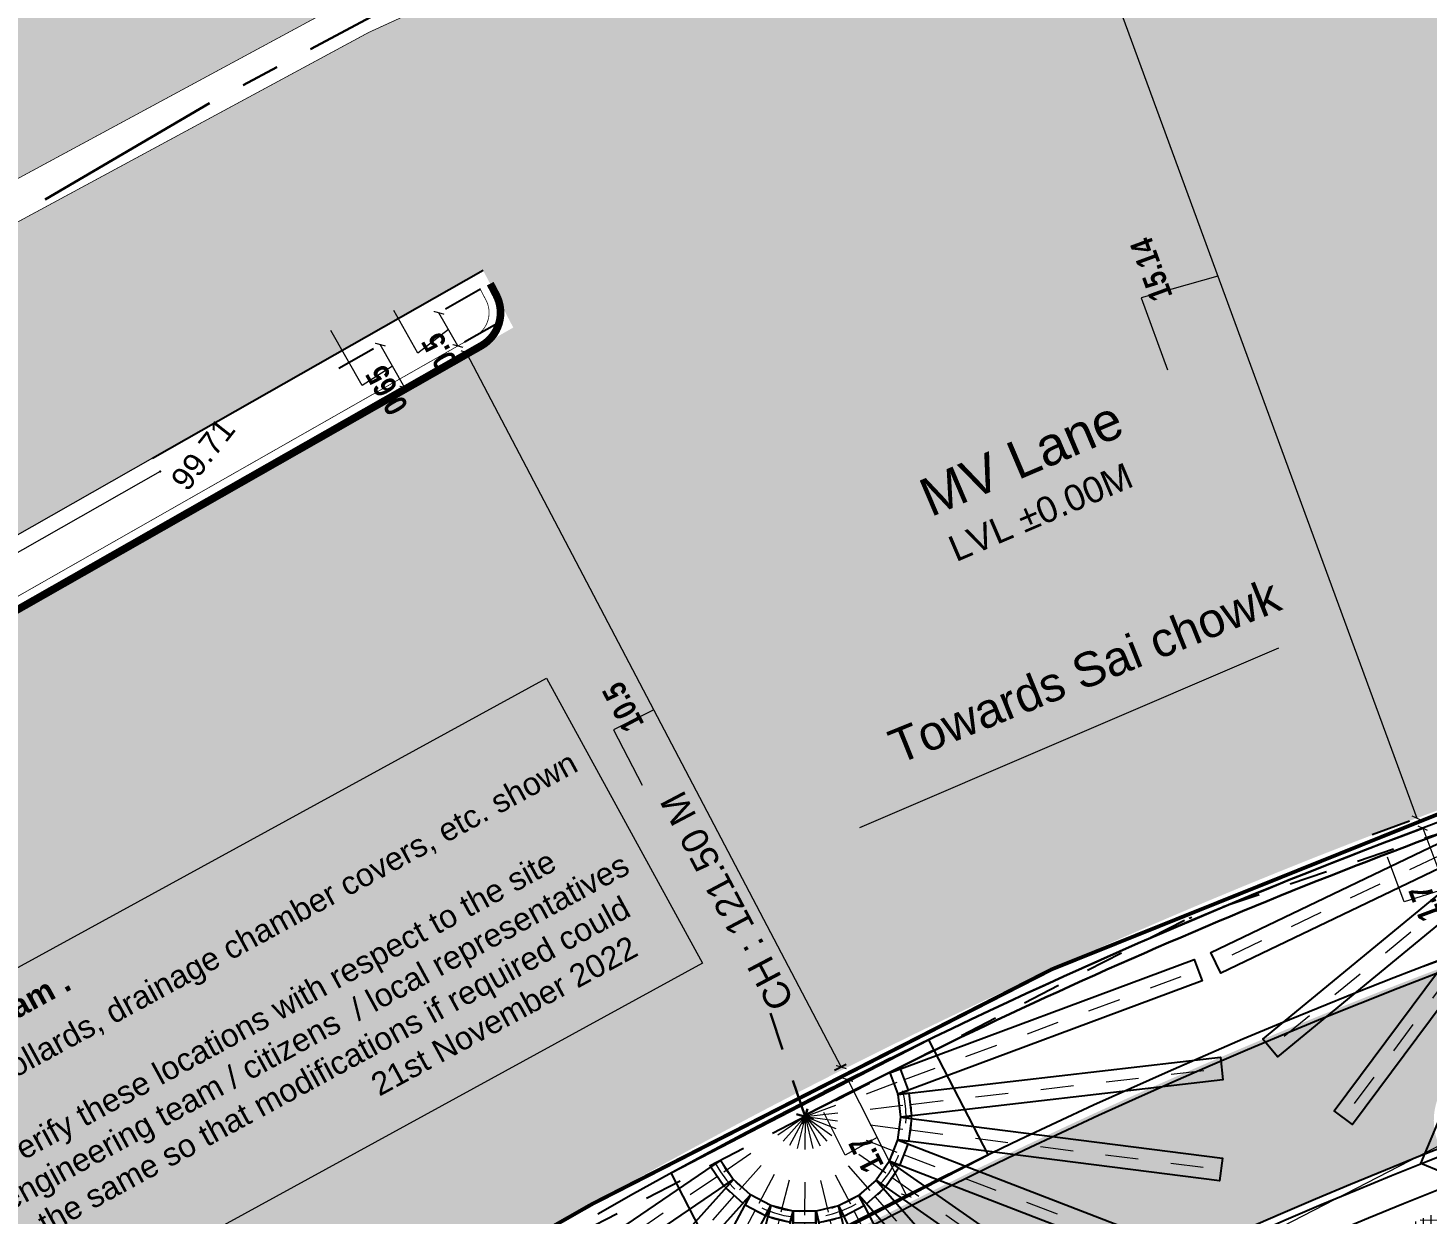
# Model space of a CAD drawing. Header units: metres. Extents: x 6 to 601, y -20 to 118.
# Drawn here: x 272.129 to 276.393, y 52.152 to 55.768 of the extents above; entities that cross this region are included whole.
import ezdxf

# ---------------------------------------------------------------- set-up
doc = ezdxf.new("R2010")
doc.units = ezdxf.units.M
doc.header["$MEASUREMENT"] = 0
for name, pattern in [('CENTER', [2, 1.25, -0.25, 0.25, -0.25]), ('DASHED', [0.75, 0.5, -0.25]), ('DASHED2', [0.375, 0.25, -0.125])]:
    doc.linetypes.add(name, pattern=pattern)
for name, color, linetype in [('Brt Reling', 66, 'Continuous'), ('CENTER LINE', 6, 'CENTER'), ('EL', 4, 'Continuous'), ('FOOTPATH', 30, 'Continuous'), ('HATCH', 8, 'Continuous'), ('HATH', 11, 'Continuous'), ('PDA_Hatch 2_Black Electrical Band Blocks_100x100x60mm', 253, 'Continuous'), ('PDA_Kerb Edge', 7, 'Continuous'), ('PDA_Levels', 7, 'Continuous'), ('PDA_Text', 19, 'Continuous'), ('PT', 2, 'Continuous')]:
    doc.layers.add(name, color=color, linetype=linetype)
for name, color, linetype, lineweight in [('DASHED LINE', 8, 'DASHED2', 5), ('EXISTING ROAD', 7, 'Continuous', 5), ('PDA_Kerb Line', 250, 'Continuous', 30), ('PDA_Tactile band', 250, 'Continuous', 30)]:
    doc.layers.add(name, color=color, linetype=linetype, lineweight=lineweight)
for name, color, linetype, true_color in [('PDA - Dimensions', 7, 'Continuous', 0x000000), ('PDA_Chainage Lines', 7, 'DASHED', 0x636466), ('PDA_Chainage Text', 7, 'Continuous', 0x636466)]:
    doc.layers.add(name, color=color, linetype=linetype, true_color=true_color)
doc.styles.add('AR', font='arial.ttf')
doc.styles.add('ARIAL', font='arialbd.ttf', dxfattribs={"width": 0.8})
doc.styles.add('RS', font='RomanS')
doc.styles.get("Standard").update_dxf_attribs({"font": 'arial.ttf'})
doc.dimstyles.new('PDA_Dimentions', dxfattribs={"dimtxt": 0.3, "dimasz": 0.1, "dimexe": 0.075, "dimexo": 0.625, "dimgap": 0.1, "dimtad": 1, "dimdsep": 46, "dimtxsty": 'ARIAL', "dimblk": 'ARCHTICK', "dimcen": 0.09, "dimadec": 0, "dimazin": 0, "dimtfac": 1, "dimtmove": 1, "dimatfit": 3, "dimldrblk": 'ARCHTICK', "dimfxl": 1, "dimfxlon": 1, "dimlwd": 9, "dimarcsym": 0})
doc.dimstyles.get("Standard").update_dxf_attribs({"dimtxt": 0.18, "dimasz": 0.18, "dimexe": 0.18, "dimexo": 0.0625, "dimgap": 0.09, "dimtad": 0, "dimdec": 4, "dimzin": 0, "dimdsep": 46, "dimtxsty": 'Standard', "dimcen": 0.09, "dimadec": 0, "dimazin": 0, "dimtfac": 1, "dimtdec": 4, "dimtofl": 0, "dimtmove": 0, "dimatfit": 3, "dimfxl": 1, "dimtolj": 1, "dimtzin": 0, "dimarcsym": 0})

# ---------------------------------------------------------------- blocks, each defined once
blk = doc.blocks.new('Survey Base')
at = {"layer": 'Brt Reling', "color": 8, "lineweight": 5, "elevation": 99.7064}
for points in [[(9939.722525430321, 10027.01193229864), (9889.821015094096, 10047.33151434937), (9883.10632310866, 10050.09020883921)], [(9939.6471, 10026.8267), (9889.7453, 10047.1464), (9883.026537734748, 10049.90676674204)]]:
    blk.add_lwpolyline(points, dxfattribs=at)
at = {"layer": 'CENTER LINE', "color": 8, "lineweight": 5, "ltscale": 2}
blk.add_lwpolyline([(9990.753495437828, 9926.798102528162), (9991.018061705803, 9931.446083342527), (9991.532914148022, 9956.941508111537, 0.3172132150365968), (9941.096063581146, 10030.38178720705), (9890.50529859179, 10050.81798229878), (9884.494266879756, 10053.28136159857)], format="xyb", dxfattribs=at)
at = {"layer": 'FOOTPATH', "color": 8, "lineweight": 5, "elevation": 99.413}
blk.add_lwpolyline([(9956.8195, 9996.7873), (9950.5236, 10003.121), (9946.4893, 10006.3303), (9943.8212, 10007.8385), (9939.5146, 10009.8028), (9934.8904, 10011.6095), (9928.3619, 10014.5301), (9921.5327, 10017.0549), (9916.3032, 10019.2456), (9911.6854, 10021.2917), (9905.1214, 10023.7512), (9897.6278, 10026.7492), (9881.5371, 10033.2817), (9876.625364683103, 10035.18922452433)], dxfattribs=at)
at = {"layer": 'PT'}
blk.add_point((9939.6471, 10026.8267, 99.7064), dxfattribs=at)
at = {"layer": 'EL'}
blk.add_text('99.71', height=0.3, dxfattribs=at).set_placement((9939.6471, 10026.3767, 99.7064))
blk = doc.blocks.new('note')
at = {"layer": 'PDA_Kerb Line', "lineweight": 9}
blk.add_lwpolyline([(8271.673057118976, 11431.67047714566), (8292.438524708192, 11435.22381277589), (8293.15801481549, 11431.02368775048), (8272.392547226671, 11427.4703521193)], close=True, dxfattribs=at)
at = {"layer": 'PDA_Text', "insert": (8271.857884819565, 11431.42517935769), "char_height": 0.2999999999999998, "attachment_point": 1, "rotation": 9.62669910782356, "style": 'AR'}
blk.add_mtext_dynamic_manual_height_columns('{\\fArial|b1|i0|c0|p34;V.IMP NOTE : for Site Engineer -  PCMC Team  & Contracting Team .^J\\fArial|b0|i0|c0|p34;\\H0.33333x;^J}Please note, all the kerb line, seatings, grating, tactile alignment, bollards, drainage chamber covers, etc. shown in the drawings are as per the survey received. ^JThe Project Management Team and Contractors Team  has to verify these locations with respect to the site conditions and in case of any discrepancy and suggestion by engineering team / citizens  / local representatives , it is to be brought to the notice of team PDA before executing the same so that modifications if required could be done as per site conditions & suggestions if feasible.                                                    21st November 2022', width=20.70384526520898, gutter_width=7.5, heights=[3.955102574954353], dxfattribs=at)
blk = doc.blocks.new('_ArchTick')
at = {"color": 0, "linetype": 'ByBlock', "const_width": 0.15}
blk.add_lwpolyline([(-0.5, -0.5), (0.5, 0.5)], dxfattribs=at)
blk = doc.blocks.new('*D484')
at = {"layer": 'Defpoints', "color": 0, "transparency": 16777216}
for p in [(321.5574075041695, 235.8133975529236), (326.476201965088, 226.4411577870469), (325.857103215405, 226.116238709348)]:
    blk.add_point(p, dxfattribs=at)
at = {"layer": 'PDA - Dimensions', "color": 0, "lineweight": -2, "transparency": 16777216}
for p, q in [((321.0039941733282, 235.522951886323), (320.849762621552, 235.4420071685685)), ((325.9227886342466, 226.1507121204463), (325.7685570824704, 226.0697674026918))]:
    blk.add_line(p, q, dxfattribs=at)
at = {"layer": 'PDA - Dimensions', "color": 0, "lineweight": 9, "transparency": 16777216}
for p, q in [((320.9383087544866, 235.4884784752246), (325.857103215405, 226.116238709348)), ((323.3977059849458, 230.8023585922863), (322.8690901205548, 230.5367217537204)), ((322.8690901205548, 230.5367217537204), (323.2482401919411, 229.8142916126533))]:
    blk.add_line(p, q, dxfattribs=at)
at = {"layer": 'PDA - Dimensions', "color": 0, "lineweight": 9, "transparency": 16777216, "xscale": 0.1, "yscale": 0.1, "zscale": 0.1}
for p, rotation in [((320.9383087544866, 235.4884784752246), 117.6916537922129), ((325.857103215405, 226.116238709348), 297.6916537922129)]:
    blk.add_blockref('_ArchTick', p, dxfattribs=dict(at, rotation=rotation))
at = {"layer": 'PDA - Dimensions', "color": 0, "transparency": 16777216, "insert": (322.9966316220394, 230.8384968466891), "char_height": 0.3, "attachment_point": 5, "rotation": 117.69165379221292, "style": 'ARIAL'}
blk.add_mtext('10.5', dxfattribs=at)
blk = doc.blocks.new('*D485')
at = {"layer": 'Defpoints', "color": 0, "transparency": 16777216}
for p in [(328.1865085221762, 243.595541279994), (333.4025974024981, 229.3800369569275), (333.4043536602531, 229.3806816260422)]:
    blk.add_point(p, dxfattribs=at)
at = {"layer": 'PDA - Dimensions', "color": 0, "lineweight": 9, "transparency": 16777216}
for p, q in [((328.1847522644212, 243.5948966108794), (333.4025974024981, 229.3800369569275)), ((330.7936748334596, 236.4874667839034), (329.787352259797, 236.2040402870686)), ((329.787352259797, 236.2040402870686), (330.1335952238137, 235.260778268089))]:
    blk.add_line(p, q, dxfattribs=at)
at = {"layer": 'PDA - Dimensions', "color": 0, "lineweight": -2, "transparency": 16777216}
for p, q in [((327.5997873028678, 243.3801736621559), (328.0908768693319, 243.5604377920253)), ((332.8176324409447, 229.1653140082041), (333.3087220074087, 229.3455781380734))]:
    blk.add_line(p, q, dxfattribs=at)
at = {"layer": 'PDA - Dimensions', "color": 0, "lineweight": 9, "transparency": 16777216, "xscale": 0.1, "yscale": 0.1, "zscale": 0.1}
for p, rotation in [((328.1847522644212, 243.5948966108794), 110.156659298155), ((333.4025974024981, 229.3800369569275), 290.156659298155)]:
    blk.add_blockref('_ArchTick', p, dxfattribs=dict(at, rotation=rotation))
at = {"layer": 'PDA - Dimensions', "color": 0, "transparency": 16777216, "insert": (329.9208145334192, 236.5751605515209), "char_height": 0.3, "attachment_point": 5, "rotation": 110.15665929815498, "style": 'ARIAL'}
blk.add_mtext('15.14', dxfattribs=at)
blk = doc.blocks.new('*D493')
at = {"layer": 'Defpoints', "color": 0, "transparency": 16777216}
for p in [(320.5830063648064, 236.0067565969002), (320.5830063648066, 236.0067565969003), (320.8303114803621, 235.5721991440532)]:
    blk.add_point(p, dxfattribs=at)
at = {"layer": 'PDA - Dimensions', "color": 0, "lineweight": -2, "transparency": 16777216}
for p, q in [((321.1262031808598, 236.3158879913418), (320.6699178553752, 236.056217620011)), ((321.3735082964155, 235.8813305384948), (320.9172229709309, 235.621660167164))]:
    blk.add_line(p, q, dxfattribs=at)
at = {"layer": 'PDA - Dimensions', "color": 0, "lineweight": 9, "transparency": 16777216}
for p, q in [((320.307711007621, 235.4795315736492), (319.9902427654232, 236.0373776593612)), ((320.8303114803623, 235.5721991440533), (320.5830063648066, 236.0067565969003)), ((320.7066589225844, 235.7894778704768), (320.307711007621, 235.4795315736492))]:
    blk.add_line(p, q, dxfattribs=at)
at = {"layer": 'PDA - Dimensions', "color": 0, "lineweight": 9, "transparency": 16777216, "xscale": 0.1, "yscale": 0.1, "zscale": 0.1}
for p, rotation in [((320.5830063648066, 236.0067565969003), 119.6440518207661), ((320.8303114803623, 235.5721991440533), 299.644051820766)]:
    blk.add_blockref('_ArchTick', p, dxfattribs=dict(at, rotation=rotation))
at = {"layer": 'PDA - Dimensions', "color": 0, "transparency": 16777216, "insert": (320.587558551288, 235.4996529220771), "char_height": 0.3, "attachment_point": 5, "rotation": 119.64405182076605, "style": 'ARIAL'}
blk.add_mtext('0.5', dxfattribs=at)
blk = doc.blocks.new('*D494')
at = {"layer": 'Defpoints', "color": 0, "transparency": 16777216}
for p in [(333.4803400322544, 229.2489675924808), (334.0755267420209, 227.6565634721392), (334.075526742018, 227.6565634721381)]:
    blk.add_point(p, dxfattribs=at)
at = {"layer": 'PDA - Dimensions', "color": 0, "lineweight": -2, "transparency": 16777216}
for p, q in [((332.8948971487046, 229.0301488773285), (333.3866691708835, 229.2139565980553)), ((333.4900838584711, 227.4377447569869), (333.98185588065, 227.6215524777137))]:
    blk.add_line(p, q, dxfattribs=at)
at = {"layer": 'PDA - Dimensions', "color": 0, "lineweight": 9, "transparency": 16777216}
for p, q in [((333.4803400322515, 229.2489675924797), (334.075526742018, 227.6565634721381)), ((333.2360989852005, 228.2829473404364), (333.0173972917895, 228.8680771358411)), ((333.7779333871347, 228.4527655323089), (333.2360989852005, 228.2829473404364))]:
    blk.add_line(p, q, dxfattribs=at)
at = {"layer": 'PDA - Dimensions', "color": 0, "lineweight": 9, "transparency": 16777216, "xscale": 0.1, "yscale": 0.1, "zscale": 0.1}
for p, rotation in [((333.4803400322515, 229.2489675924797), 110.4940399413001), ((334.075526742018, 227.6565634721381), 290.4940399413001)]:
    blk.add_blockref('_ArchTick', p, dxfattribs=dict(at, rotation=rotation))
at = {"layer": 'PDA - Dimensions', "color": 0, "transparency": 16777216, "insert": (333.5101800563356, 228.265466589423), "char_height": 0.3, "attachment_point": 5, "rotation": 110.49403994130009, "style": 'ARIAL'}
blk.add_mtext('1.7', dxfattribs=at)
blk = doc.blocks.new('*D587')
at = {"layer": 'Defpoints', "color": 0, "transparency": 16777216}
for p in [(325.9444950419438, 225.9497228773889), (326.7105869084353, 224.4321252607405), (326.7105869084367, 224.4321252607412)]:
    blk.add_point(p, dxfattribs=at)
at = {"layer": 'PDA - Dimensions', "color": 0, "lineweight": -2, "transparency": 16777216}
for p, q in [((326.5024354122663, 226.231374334272), (326.0337655011967, 225.9947871104909)), ((327.2685272787579, 224.7137767176237), (326.7998573676883, 224.4771894938425))]:
    blk.add_line(p, q, dxfattribs=at)
at = {"layer": 'PDA - Dimensions', "color": 0, "lineweight": 9, "transparency": 16777216}
for p, q in [((325.9444950419451, 225.9497228773896), (326.7105869084367, 224.4321252607412)), ((325.9083260538716, 224.9616300940979), (325.62682522096, 225.5192720843042)), ((326.3275409751909, 225.1909240690654), (325.9083260538716, 224.9616300940979))]:
    blk.add_line(p, q, dxfattribs=at)
at = {"layer": 'PDA - Dimensions', "color": 0, "lineweight": 9, "transparency": 16777216, "xscale": 0.1, "yscale": 0.1, "zscale": 0.1}
for p, rotation in [((325.9444950419451, 225.9497228773896), 116.7849027120722), ((326.7105869084367, 224.4321252607412), 296.7849027120722)]:
    blk.add_blockref('_ArchTick', p, dxfattribs=dict(at, rotation=rotation))
at = {"layer": 'PDA - Dimensions', "color": 0, "transparency": 16777216, "insert": (326.1826721973653, 224.9742872565253), "char_height": 0.3, "attachment_point": 5, "rotation": 116.78490271207224, "style": 'ARIAL'}
blk.add_mtext('1.7', dxfattribs=at)
blk = doc.blocks.new('*D538')
at = {"layer": 'Defpoints', "color": 0, "transparency": 16777216}
for p in [(319.8137467833621, 235.5901675838286, 99.7064), (319.8137467833333, 235.5901675838122), (320.1352434335822, 235.0252428951316)]:
    blk.add_point(p, dxfattribs=at)
at = {"layer": 'PDA - Dimensions', "color": 0, "lineweight": 9, "transparency": 16777216}
for p, q in [((319.5742088512777, 235.0528691661205), (319.1645123329711, 235.7727761321997)), ((320.1352434335533, 235.0252428951152), (319.8137467833333, 235.5901675838122)), ((319.9744951084433, 235.3077052394637), (319.5742088512777, 235.0528691661205))]:
    blk.add_line(p, q, dxfattribs=at)
at = {"layer": 'PDA - Dimensions', "color": 0, "lineweight": -2, "transparency": 16777216}
for p, q in [((319.2705499673087, 235.2810361893869), (319.7268352927647, 235.5407065607015)), ((319.5920466175288, 234.71611150069), (320.0483319429848, 234.9757818720045))]:
    blk.add_line(p, q, dxfattribs=at)
at = {"layer": 'PDA - Dimensions', "color": 0, "lineweight": 9, "transparency": 16777216, "xscale": 0.1, "yscale": 0.1, "zscale": 0.1}
for p, rotation in [((319.8137467833333, 235.5901675838122), 119.6440518207673), ((320.1352434335533, 235.0252428951152), 299.6440518207673)]:
    blk.add_blockref('_ArchTick', p, dxfattribs=dict(at, rotation=rotation))
at = {"layer": 'PDA - Dimensions', "color": 0, "transparency": 16777216, "insert": (319.900170532999, 234.9919600743649), "char_height": 0.3, "attachment_point": 5, "rotation": 119.64405182076727, "style": 'ARIAL'}
blk.add_mtext('0.65', dxfattribs=at)
blk = doc.blocks.new('*U448')
blk.add_lwpolyline([(0.05641654661860684, -0.1579309129576671), (0.09249480239503782, 0.1398917850694232), (-0.05641654661849316, 0.1579309129576671), (-0.09249480239498098, -0.139891785069409)], close=True)
blk = doc.blocks.new('*U449')
at = {"color": 0, "linetype": 'ByBlock', "lineweight": -2, "transparency": 16777216}
for p, rotation in [((414.1554084339013, 57.89595451952702), 290.7692307692309), ((414.4703104639679, 57.93435851669083), 276.9230769230771), ((414.7852526914445, 57.89628557498259), 263.0769230769233), ((413.5978628899781, 57.60295816322004), 318.4615384615385), ((413.8588475626099, 57.78330548421348), 304.6153846153848), ((415.0819318188385, 57.78394835538489), 249.2307692307695), ((415.3431059336506, 57.60387548877154), 235.3846153846157), ((413.3876218965387, 57.36539368730702), 332.3076923076924), ((415.5535965456571, 57.36653215561189), 221.5384615384619), ((413.2403430246354, 57.08441844030273), 346.1538461538462), ((415.7011707055906, 57.08571188772127), 207.6923076923081), ((415.7772519396858, 56.77773493832933), 193.8461538461543)]:
    blk.add_blockref('*U448', p, dxfattribs=dict(at, rotation=rotation))
blk.add_blockref('*U448', (413.1645855869664, 56.7763616822596), dxfattribs=at)
blk = doc.blocks.new('*U450')
at = {"layer": 'DASHED LINE'}
blk.add_line((0.690436106006814, -0.08347524936893791), (-0.6904361060068709, 0.08347524936894501), dxfattribs=at)
blk = doc.blocks.new('*U451')
at = {"color": 0, "linetype": 'ByBlock', "lineweight": -2, "transparency": 16777216}
for p, rotation in [((414.3042208211149, 57.293600452492), 290.7692307692309), ((414.470645869143, 57.31389462633893), 276.9230769230771), ((414.6370916214359, 57.29377096745409), 263.0769230769233), ((414.1474884962126, 57.23406786953098), 304.6153846153847), ((414.7938848558761, 57.23439898974537), 249.2307692307695), ((414.0095576074607, 57.13875669478542), 318.4615384615385), ((414.9319133195982, 57.13922917674881), 235.3846153846157), ((415.0431553000037, 57.01379245206759), 221.5384615384619), ((413.898444196755, 57.01320606728951), 332.3076923076924), ((415.1211458175395, 56.86537874219625), 207.692307692308), ((413.8206057716448, 56.86471253315535), 346.1538461538462), ((415.1613523468105, 56.70261331249061), 193.8461538461542)]:
    blk.add_blockref('*U450', p, dxfattribs=dict(at, rotation=rotation))
blk.add_blockref('*U450', (413.7805660184665, 56.70190599683478), dxfattribs=at)
blk = doc.blocks.new('*U452')
blk.add_lwpolyline([(2.095111397620485, -0.4048994177627776), (-2.131111158647741, 0.1070653833203465), (-2.095126483942636, 0.4048994177627776), (2.131111158647684, -0.1070672108780428)])
blk = doc.blocks.new('*U453')
at = {"color": 0, "linetype": 'ByBlock', "lineweight": -2, "transparency": 16777216}
for p, rotation in [((421.8297471062255, 59.88974331678241), 290.7692307692308), ((422.636090987239, 59.98795750242099), 276.9230769230771), ((423.4425081736191, 59.89034704079299), 263.0769230769233), ((424.2021326297007, 59.60258469712863), 249.2307692307694), ((421.0703383060025, 59.60141233535253), 304.6153846153847), ((424.8708177432189, 59.14139417286815), 235.3846153846156), ((420.4019986657002, 59.13972130673158), 318.4615384615385), ((425.4097019659474, 58.53357818492218), 221.5384615384618), ((419.8635696558973, 58.53150203532439), 332.3076923076924), ((425.7874673056259, 57.81446078918896), 207.6923076923079), ((419.4863428135336, 57.81210201439807), 346.1538461538462), ((425.9821594138331, 57.0258344748231), 193.8461538461542)]:
    blk.add_blockref('*U452', p, dxfattribs=dict(at, rotation=rotation))
blk.add_blockref('*U452', (419.2922411915235, 57.02333015825616), dxfattribs=at)
blk = doc.blocks.new('*U454')
at = {"layer": 'DASHED LINE'}
blk.add_line((2.038678879989163, -0.2469656562969931), (-2.03867887998922, 0.2469656562970002), dxfattribs=at)
blk = doc.blocks.new('*U455')
at = {"color": 0, "linetype": 'ByBlock', "lineweight": -2, "transparency": 16777216}
for p, rotation in [((422.6360692458626, 60.06294154116071), 276.9230769230772), ((423.4604319190496, 59.96315738269681), 263.0769230769233), ((421.8117811415721, 59.96254325258238), 290.769230769231), ((424.2369601990038, 59.66898986977994), 249.2307692307695), ((421.035472234634, 59.66779730056104), 304.6153846153848), ((424.9205250846597, 59.1975349490054), 235.3846153846157), ((420.3522587769516, 59.19583324847024), 318.4615384615385), ((425.4714002695203, 58.57619186669973), 221.5384615384619), ((419.8018466513055, 58.57407993149798), 332.3076923076924), ((425.8575708901913, 57.8410708243163), 207.6923076923081), ((419.4162238097715, 57.83867139244531), 346.1538461538462), ((426.0565941138724, 57.03489438478218), 193.8461538461543)]:
    blk.add_blockref('*U454', p, dxfattribs=dict(at, rotation=rotation))
blk.add_blockref('*U454', (419.2178012502176, 57.03234690250072), dxfattribs=at)
blk = doc.blocks.new('tree1')
at = {"color": 1, "lineweight": 30}
for p, q in [((488.4161584743432, 79.61352992475265), (488.5842318650034, 79.45307710396216)), ((488.4258935361611, 79.45539307698962), (488.5721723742903, 79.60859721413729))]:
    blk.add_line(p, q, dxfattribs=at)
at = {"linetype": 'DASHED'}
blk.add_line((482.9002406898329, 79.53326005811515), (494.1002406898329, 79.53326005811515), dxfattribs=at)
blk.add_lwpolyline([(486.6002406898334, 81.08326005811514), (490.4002406898334, 81.08326005811514), (490.4002406898334, 79.38326005811514), (486.6002406898334, 79.38326005811514)], close=True)
at = {"layer": 'DASHED LINE'}
for radius in [1.4, 1.324999999999998, 1.25]:
    blk.add_arc((488.5002406898328, 79.53326005811509), radius, 2.882441545614316e-07, 180.0000002882435, dxfattribs=at)
for name, p in [('*U453', (65.86288834761234, 22.91482931064924)), ('*U455', (65.86288834761234, 22.91482931064924)), ('*U449', (74.02923856535944, 22.91482931064924)), ('*U451', (74.02923856535944, 22.91482931064924))]:
    blk.add_blockref(name, p)
blk = doc.blocks.new('tdim2')
at = {"layer": 'PDA_Text', "color": 18, "lineweight": -3, "true_color": 0x000000, "insert": (8303.143984483755, 11390.23871000985), "char_height": 0.7499999999999986, "width": 9.226051727479193, "attachment_point": 1, "rotation": 8.282240209745398, "style": 'RS'}
blk.add_mtext('{\\fArial|b0|i0|c0|p34;\\H0.6x;Towards Sai chowk}', dxfattribs=at)
at = {"layer": 'PDA - Dimensions', "linetype": 'Continuous', "lineweight": 0}
blk.add_leader([(8302.523815499171, 11389.10812441605), (8308.419856682485, 11390.09842344504)], dimstyle='Standard', override={"dimtxt": 0.2, "dimasz": 0.6, "dimexe": 0, "dimexo": 0, "dimtih": 0, "dimtoh": 0, "dimdec": 1, "dimclre": 256, "dimclrt": 256, "dimtdec": 1, "dimfxl": 5000, "dimfxlon": 1, "dimlwd": 0, "dimlwe": 65535, "dimarcsym": 1}, dxfattribs=at)
blk = doc.blocks.new('site plan')
at = {"true_color": 0xf27172, "transparency": 33554559}
h = blk.add_hatch(color=11, dxfattribs=at)
h.dxf.hatch_style = 1
h.paths.add_polyline_path([(268.6613022605598, 215.1010729896097), (272.3369837518821, 208.7042360787964), (293.9127330853826, 221.0589171967804), (321.1621719542618, 236.5664768627357), (319.5919276368513, 239.6453686289969), (309.3388462944513, 234.108295561693), (299.1978577392492, 228.2416858123324), (298.9474831012849, 228.674482000697), (309.0948125793075, 234.5447600038369), (319.3549061694575, 240.0856199647496), (317.7788377131437, 243.0130604652441), (290.3289979881993, 227.4039772213182)])
at = {"layer": 'HATCH', "transparency": 33554539}
h = blk.add_hatch(color=9, dxfattribs=at)
h.dxf.hatch_style = 1
edge = h.paths.add_edge_path()
edge.add_line((398.3203993259576, 223.5948501189359), (398.2467099829537, 223.4641372269434))
edge.add_arc((359.6859929776801, 159.1362964110049), 75.00000000001013, 50.643027904231985, 59.05981801813658, ccw=False)
edge.add_line((407.2472450699024, 217.1270482549116), (420.1046861651594, 205.7425696610298))
edge.add_line((420.1046861651594, 205.7425696610298), (420.8094782192929, 205.0855419844447))
edge.add_line((420.8094782192929, 205.0855419844447), (426.7812055969134, 211.8232616019814))
edge.add_line((426.7812055969134, 211.8232616019814), (425.7956355365113, 213.1024875697058))
edge.add_line((425.7956355365113, 213.1024875697058), (416.1118382745717, 221.7624692343961))
edge.add_line((416.1118382745717, 221.7624692343961), (407.675593800961, 228.7029774813527))
edge.add_line((407.675593800961, 228.7029774813527), (397.9149773290828, 235.6102521388693))
edge.add_line((397.9149773290828, 235.6102521388693), (386.314013544601, 241.8729637314991))
edge.add_line((386.314013544601, 241.8729637314991), (377.9310103320986, 245.1417021162761))
edge.add_line((377.9310103320986, 245.1417021162761), (370.004542349363, 247.1773856186501))
edge.add_line((370.004542349363, 247.1773856186501), (361.3097273447547, 248.3728635135467))
edge.add_line((361.3097273447547, 248.3728635135467), (352.0254405817377, 248.5341186884871))
edge.add_line((352.0254405817377, 248.5341186884871), (343.4882141783619, 247.6993770357221))
edge.add_line((343.4882141783619, 247.6993770357221), (335.9139085503266, 246.2670993457305))
edge.add_line((335.9139085503266, 246.2670993457305), (328.3596033347476, 243.666881654497))
edge.add_line((328.3596033347476, 243.666881654497), (319.6629500633953, 239.6837235734347))
edge.add_line((319.6629500633953, 239.6837235734347), (319.5471197944607, 239.6211706060803))
edge.add_line((319.5471197944607, 239.6211706060803), (321.5574075041695, 235.8133975529236))
edge.add_line((321.5574075041695, 235.8133975529236), (272.7275633488734, 208.0245052619248))
edge.add_line((272.7275633488734, 208.0245052619248), (278.0056757168622, 198.8389367912332))
edge.add_arc((432.4627185270929, -58.34392022211796), 300.0000000253854, 119.65879195034401, 120.98788440321641, ccw=False)
edge.add_line((284.0125765543999, 202.3523692864183), (322.5566917870638, 224.3008189144221))
edge.add_arc((359.6859929776747, 159.1362964110067), 75.00000000000819, 68.39042136316829, 119.67353207975981, ccw=False)
edge.add_line((387.3069919584923, 228.864916182969), (387.3659540972676, 229.0028996805177))
edge.add_arc((359.6859929777474, 159.1362964110758), 75.14999999991836, 59.06286877645181, 68.38737060490178, ccw=False)
edge = h.paths.add_edge_path()
edge.add_arc((349.3010737985187, 183.2254006047624), 81.89159830320767, 61.67163064802283, 66.55978401002817)
edge.add_line((381.8768936897104, 258.3589472471904), (381.8010254331712, 258.3911790539078))
edge.add_arc((359.0054820677524, 203.3172762747963), 59.60513035509366, 54.30315257286412, 67.51493234201462, ccw=False)
edge.add_line((393.7848686451925, 251.723534485518), (393.8556885749858, 251.8566782141697))
edge.add_arc((354.4186595736501, 193.2390454698689), 70.64917639292004, 56.0679491882368, 60.69628579069675)
edge.add_arc((352.3148610210937, 189.4305663229297), 74.99999999976491, 50.555828616822396, 60.71876623491141, ccw=False)
edge.add_line((399.9643149738331, 247.3488668674945), (426.1371010257917, 225.8164850111243))
edge.add_arc((330.8381931213371, 109.9798839230934), 149.9999999980311, 47.181571827729215, 50.55582861685792, ccw=False)
edge.add_line((432.7897821686583, 220.0065783664668), (433.461019319695, 219.3846048124851))
edge.add_line((433.461019319695, 219.3846048124851), (427.140824567834, 212.2303391908226))
edge.add_line((427.140824567834, 212.2303391908226), (427.498951335785, 212.639353591625))
edge.add_line((427.498951335785, 212.639353591625), (426.0958726766057, 213.5047626797495))
edge.add_line((426.0958726766057, 213.5047626797495), (416.4374589846284, 222.1420444422365))
edge.add_line((416.4374589846284, 222.1420444422365), (407.9792388866026, 229.1006320612996))
edge.add_line((407.9792388866026, 229.1006320612996), (398.1791149908786, 236.0358648532401))
edge.add_line((398.1791149908786, 236.0358648532401), (386.524392843321, 242.327597579806))
edge.add_line((386.524392843321, 242.327597579806), (378.0845744193266, 245.6184896078375))
edge.add_line((378.0845744193266, 245.6184896078375), (370.1010999551254, 247.6688135722943))
edge.add_line((370.1010999551254, 247.6688135722943), (361.3482586408572, 248.8722696898985))
edge.add_line((361.3482586408572, 248.8722696898985), (352.0053878903054, 249.0345423873878))
edge.add_line((352.0053878903054, 249.0345423873878), (343.4172933091158, 248.1948270130833))
edge.add_line((343.4172933091158, 248.1948270130833), (335.7854211527811, 246.7516636712244))
edge.add_line((335.7854211527811, 246.7516636712244), (328.1736885489918, 244.1316792765738))
edge.add_line((328.1736885489918, 244.1316792765738), (319.4398125364369, 240.1314727910485))
edge.add_line((319.4398125364369, 240.1314727910485), (319.3136729533489, 240.0633523826655))
edge.add_line((319.3136729533489, 240.0633523826655), (317.364540297036, 243.7552889994367))
edge.add_line((317.364540297036, 243.7552889994367), (289.9088339607588, 228.1428697642787))
edge.add_line((289.9088339607588, 228.1428697642787), (268.2376559472323, 215.8383502484321))
edge.add_line((268.2376559472323, 215.8383502484321), (263.0063138116147, 224.9425238677322))
edge.add_line((263.0063138116147, 224.9425238677322), (284.7185724453229, 237.270365883227))
edge.add_line((284.7185724453229, 237.270365883227), (315.241564482134, 254.6269671723549))
edge.add_arc((352.314861020961, 189.4305663227296), 75.00000000000541, 61.44883574043621, 119.6243021433603, ccw=False)
at = {"layer": 'HATH', "true_color": 0xf27172, "transparency": 33554585}
h = blk.add_hatch(color=11, dxfattribs=at)
h.dxf.hatch_style = 1
h.paths.add_polyline_path([(320.2183406563181, 218.366217542236), (319.1248745907305, 220.2752389875168), (310.4349705215864, 215.3268851186458), (311.5284365871739, 213.417863673365)])
h.paths.add_polyline_path([(311.5284365871739, 213.417863673365), (310.4349705215864, 215.3268851186458), (307.0414936287907, 213.3945134402275), (307.5236307848772, 212.4723057104602), (306.4480625709966, 211.9287478779497), (305.9936874761752, 212.7978537316885), (301.745066452444, 210.3785312497766), (302.8385325180316, 208.4695098044958)])
edge = h.paths.add_edge_path()
edge.add_line((328.4296677561179, 222.7190364596718), (327.4069529185672, 224.6677108240492))
edge.add_arc((359.6859892465218, 159.1363527450176), 73.04994919877548, 116.2236535478946, 121.8392451890467)
edge.add_line((321.1493788477128, 221.1945894015171), (321.3473541324001, 220.842892311839))
edge.add_line((321.3473541324001, 220.842892311839), (320.2991167704022, 220.2003016707204))
edge.add_line((320.2991167704022, 220.2003016707204), (319.9821415198603, 220.7633985910816))
edge.add_line((319.9821415198603, 220.7633985910816), (319.1248745907305, 220.2752389875168))
edge.add_line((319.1248745907305, 220.2752389875168), (320.2183406563181, 218.366217542236))
edge.add_line((320.2183406563181, 218.366217542236), (320.4800653916536, 217.9092869174638))
edge.add_line((320.4800653916536, 217.9092869174638), (321.0861799836639, 218.2274770610129))
edge.add_line((321.0861799836639, 218.2274770610129), (322.7484383081701, 219.1740286392214))
edge.add_line((322.7484383081701, 219.1740286392214), (322.568666301393, 219.4855005339978))
edge.add_arc((359.6859892465363, 159.1363527450048), 70.84994919879458, 116.178059433322, 121.5933046755816, ccw=False)
edge = h.paths.add_edge_path()
edge.add_line((333.3748929330923, 224.919644789843), (333.6969193705772, 225.0857234435462))
edge.add_arc((334.4347133944211, 225.4183784857232), 0.809320331330916, 179.9999999998712, 204.269562490069, ccw=False)
edge.add_arc((334.434713394432, 225.4183784857269), 0.8093203313419508, 25.433687424402194, 180.0000000001288, ccw=False)
edge.add_line((335.1655967799179, 225.7659541976864), (335.319164133738, 225.6691566228073))
edge.add_line((335.319164133738, 225.6691566228073), (334.5582776125848, 227.7285766919467))
edge.add_arc((359.6859892465436, 159.1363527450176), 73.04994919878501, 110.1195353501512, 116.22365354791)
edge.add_line((327.4069529185672, 224.6677108240492), (328.4296677561179, 222.7190364596718))
edge.add_arc((359.6859892465345, 159.1363527450176), 70.84994919878231, 111.79974221706519, 116.1780594333253, ccw=False)
edge = h.paths.add_edge_path()
edge.add_line((342.2451861718819, 228.8993758381548), (341.9913679124929, 230.010857708292))
edge.add_arc((359.6859892465145, 159.1363527450158), 73.04994919877682, 104.0179776856672, 110.1195353501293)
edge.add_line((334.5582776125848, 227.7285766919467), (335.319164133738, 225.6691566228073))
edge.add_line((335.319164133738, 225.6691566228073), (337.3512034506493, 226.3737875928891))
edge.add_line((337.3512034506493, 226.3737875928891), (341.1297056509266, 227.5415857312146))
edge.add_arc((342.3222496390881, 227.6989633651301), 1.202883570158446, 179.9999999995668, 187.5177677271175, ccw=False)
edge.add_arc((342.3222496390845, 227.6989633651392), 1.202883570154881, 93.67320459325839, 180, ccw=False)
edge = h.paths.add_edge_path()
edge.add_line((349.8576937333983, 229.3013006091478), (349.6485693393024, 231.4934206758717))
edge.add_arc((359.6859892465363, 159.1363527450158), 73.04994919878202, 97.89770585364758, 104.0179776856838)
edge.add_line((341.9913679124929, 230.010857708292), (342.2451861718819, 228.8993758381548))
edge.add_arc((342.3222496390881, 227.6989633651392), 1.202883570155186, 19.586042304806483, 93.67320459343131, ccw=False)
edge.add_arc((359.68598924652, 159.1363527450267), 70.8499491987684, 97.97377722949523, 103.24303780509439, ccw=False)
edge = h.paths.add_edge_path()
edge.add_arc((359.6859892465272, 159.136352745023), 73.04994919877363, 91.73767281647326, 97.8977058536413)
edge.add_line((349.6485693393024, 231.4934206758717), (349.8576937333983, 229.3013006091478))
edge.add_arc((359.6859892465345, 159.1363527450085), 70.8499491987886, 91.85280351737799, 97.97377722950478, ccw=False)
edge.add_line((357.3952767594274, 229.9492607333996), (357.4708618212353, 232.1527090525869))
edge = h.paths.add_edge_path()
edge.add_arc((359.6859892465181, 159.1363527450176), 73.04994919877875, 85.51732571178479, 91.737672816466)
edge.add_line((357.4708618212353, 232.1527090525869), (357.3952767594274, 229.9492607333996))
edge.add_arc((359.6859892465327, 159.1363527450303), 70.84994919876677, 85.66974437916059, 91.8528035173772, ccw=False)
edge.add_line((365.0355352164788, 229.7840537648317), (365.3954004104253, 231.9628431321398))
edge = h.paths.add_edge_path()
edge.add_line((381.2659374719551, 228.9260433341879), (380.3749771712955, 226.9442032742991))
edge.add_line((380.3749771712955, 226.9442032742991), (383.3239741264933, 225.9267784981457))
edge.add_line((383.3239741264933, 225.9267784981457), (386.4322336335208, 225.5931215140281))
edge.add_line((386.4322336335208, 225.5931215140281), (386.5888348499011, 227.0519766940415))
edge.add_arc((359.6859892465181, 159.1363527450067), 73.04994919879259, 68.39041182579528, 72.81765991445259)
edge = h.paths.add_edge_path()
edge.add_line((373.3530342965951, 230.8964179452632), (372.713806392785, 228.7782315384084))
edge.add_arc((359.6859892465218, 159.1363527450139), 70.84994919878427, 73.2034922929779, 79.4042178683764, ccw=False)
edge.add_line((380.1597432054405, 226.9636385546346), (380.3749771712955, 226.9442032742991))
edge.add_line((380.3749771712955, 226.9442032742991), (381.2659374719551, 228.9260433341879))
edge.add_arc((359.6859892465382, 159.1363527450194), 73.04994919877457, 72.81765991446463, 79.2168877521504)
edge = h.paths.add_edge_path()
edge.add_arc((359.6859892465291, 159.1363527450176), 73.04994919877797, 79.21688775214366, 85.51732571179333)
edge.add_line((365.3954004104253, 231.9628431321398), (365.0355352164788, 229.7840537648317))
edge.add_arc((359.6859892465272, 159.1363527450212), 70.84994919877612, 79.40421786837959, 85.66974437915673, ccw=False)
edge.add_line((372.713806392785, 228.7782315384084), (373.3530342965951, 230.8964179452632))
h.paths.add_polyline_path([(310.923494897208, 213.1389554578836), (316.8139125163343, 216.3287361864986), (315.9881394632757, 217.8536523343409), (310.0977218441494, 214.6638716057259)])
h.paths.add_polyline_path([(343.5823495006716, 228.3023877659052), (350.1063931373592, 229.8217874667644), (350.0704919440013, 229.8244157762747), (343.5464483073138, 228.3050160754156)])
h.paths.add_polyline_path([(375.6777708302743, 229.9802512298029), (382.1653090026866, 228.5038136520834), (382.2158010329913, 228.5639626645698), (375.6821389608413, 230.037065924631)])
h.paths.add_polyline_path([(367.1642098879856, 230.3911727954364), (367.2283363887491, 231.003910917656), (366.6134815866408, 231.0682589409098), (366.5493550858773, 230.4555208186903)], flags=16)
at = {"layer": 'PDA_Hatch 2_Black Electrical Band Blocks_100x100x60mm', "lineweight": 0, "true_color": 0xc7c8ca, "transparency": 33554687}
h = blk.add_hatch(dxfattribs=at)
h.set_pattern_fill('ANSI37', color=9, scale=0.8, angle=133.7998967713476)
h.set_pattern_definition([(178.7998967713476, (-10425.47564252083, -11325.61845004788), (-0.002094422116805113, -0.09997806457416866), []), (268.7998967713476, (-10425.47564252083, -11325.61845004788), (0.09997806457416866, -0.00209442211680512), [])])
edge = h.paths.add_edge_path()
edge.add_line((347.7407530918281, 227.569146147338), (347.8095829667927, 227.1748361386199))
edge.add_line((347.8095829667927, 227.1748361386199), (350.3262855082285, 227.5190458592806))
edge.add_line((350.3262855082285, 227.5190458592806), (352.6693389038446, 227.1254300983346))
edge.add_arc((359.6861226954861, 159.1378254290939), 68.34873549261611, 55.61938814861401, 95.89245228404423, ccw=False)
edge.add_line((398.2818172705847, 215.5463531860332), (398.5832803502435, 215.8246824438775))
edge.add_arc((359.6861226954898, 159.1378254291194), 68.7487354925921, 55.54302311577162, 95.8472301570886)
edge.add_line((352.6822514553896, 227.528865920418), (350.3324580355657, 227.9236139559252))
edge.add_line((350.3324580355657, 227.9236139559252), (347.7407530918281, 227.569146147338))
h.paths.add_polyline_path([(323.7872577645703, 218.5744585600842), (323.9872107345727, 218.2280212501319), (333.4148939941279, 223.6693903342348), (338.1271212233205, 225.6244533043373), (344.1283642066301, 226.6713553894006), (347.214712542509, 227.093475636455), (347.1458826675425, 227.4877856451712), (344.0668712453225, 227.0666688687088), (338.0147459685832, 226.0108904926619), (333.2375234722058, 224.0288615393929)])
h.paths.add_polyline_path([(323.4675547695424, 217.9280917950746), (323.2676017995454, 218.2745291050251), (320.1050361228572, 216.4491933755489), (297.315886289829, 203.4534835225768), (280.8054578566826, 193.9664390580892), (281.0047444438387, 193.6196179857034), (297.5146046401624, 203.106335936076), (320.3040884773145, 216.1022362580115)])
at = {"elevation": 99.7064}
blk.add_lwpolyline([(316.8291547781191, 234.1005720521443), (321.1621719542636, 236.5664768627357)], dxfattribs=at)
at = {"layer": 'CENTER LINE', "color": 1, "lineweight": 30, "ltscale": 2}
blk.add_lwpolyline([(427.1408245676612, 212.2303391906225), (423.651792359844, 215.3126070592007), (403.9344552686525, 231.4838276446026, 0.3172132150365968), (315.0303442925069, 237.2639262833927), (270.5621323308473, 211.7930333829376)], format="xyb", dxfattribs=at)
blk.add_lwpolyline([(427.1408245676612, 212.2303391906225), (423.651792359844, 215.3126070592007), (403.9344552686525, 231.4838276446026, 0.3172132150365968), (315.0303442925069, 237.2639262833927), (270.5621323308473, 211.7930333829376)], format="xyb", dxfattribs=at)
at = {"layer": 'PDA_Chainage Lines', "lineweight": 30}
blk.add_line((325.382610956678, 225.4670582344497), (324.805548147684, 227.1878298774864), dxfattribs=at)
at = {"layer": 'PDA_Kerb Edge', "const_width": 0.01}
blk.add_lwpolyline([(398.1791149908677, 236.0358648532492), (386.5243928432992, 242.3275975798115), (378.0845744193284, 245.6184896078412), (370.1010999551236, 247.6688135722925), (361.3482586408554, 248.8722696898967), (352.0053878903054, 249.0345423873878), (343.4172933091086, 248.1948270130852), (335.7854211527792, 246.751663671228), (328.1736885489918, 244.1316792765701), (319.439812536426, 240.1314727910431), (309.094812579302, 234.5447600038387), (298.9474831012831, 228.6744820006952), (299.1978577392492, 228.2416858123324), (309.3388462944877, 234.1082955617148), (319.6629500634099, 239.683723573442), (328.3596033347349, 243.6668816544916), (335.9139085503211, 246.267099345725), (343.4882141783764, 247.699377035724), (352.025440581725, 248.5341186884871), (361.3097273447547, 248.3728635135449), (370.0045423493684, 247.1773856186501), (377.9310103321041, 245.1417021162724), (386.3140135446101, 241.8729637314937), (397.9149773290828, 235.6102521388675)], dxfattribs=at)
at = {"layer": 'PDA_Kerb Edge'}
for points, const_width in [([(321.2553232966293, 236.388986885846), (321.3328367989216, 236.2412931502477, -0.4042678537177489), (321.1374112498033, 235.5743791641235), (272.7275633488734, 208.024505261923)], 0.1), ([(321.1225040972276, 236.3192799258613), (321.2000175995199, 236.171586190263, -0.4042678537187299), (321.0632197151372, 235.7047463999752), (272.6528302338447, 208.1545642863002)], 0.01), ([(500.9658107681171, 130.4998378996952), (472.257589693214, 157.3225561837062), (445.5748307759277, 181.9985591578206), (420.1046861651594, 205.7425696610298), (412.8005596812309, 212.5724841601423), (407.2472450698842, 217.1270482549262, 0.04341988751443857), (396.5175879790841, 224.4695468249738, 0.1019516529437525), (396.3254100638605, 224.5311357294995), (386.5813768057087, 225.5771116985907), (386.8161874320958, 227.7645448906533), (387.6335709252398, 227.6768026314985, 0.8696699362226388), (387.874862775343, 228.637286472529, 0.2295863361468798), (322.5902256446279, 224.3199143373968), (284.012576554298, 202.35236928636, 0.005799324855212804), (278.0056757168622, 198.8389367912332)], 0.05)]:
    blk.add_lwpolyline(points, format="xyb", dxfattribs=dict(at, const_width=const_width))
for centre, radius, start, end in [((359.6859892465272, 159.1363527450212), 74.8499491987757, 67.92302461805953, 119.6440411278452), ((359.6859892465272, 159.1363527450121), 73.14994919878437, 68.41210695691527, 121.8358754215322), ((359.6859892465272, 159.1363527450121), 72.99994919878436, 68.41210695691527, 121.8358754215322), ((359.6859892465272, 159.1363527450176), 70.84994919877909, 70.51047816711642, 121.8392451890467), ((359.6859892465272, 159.1363527450176), 70.74994919877903, 70.32702376425682, 121.8392451890467), ((359.6859892465272, 159.1363527450176), 70.34994919877903, 70.2883870909858, 121.8392451890467)]:
    blk.add_arc(centre, radius, start, end, dxfattribs=at)
at = {"layer": 'PDA_Tactile band'}
for centre, radius, start, end in [((359.0229903152249, 160.8803899081613), 72.83665805231465, 108.653077685957, 117.5082706028267), ((359.6859892463726, 159.1363527453977), 74.84994919836966, 110.4939895954415, 117.0646701969087)]:
    blk.add_arc(centre, radius, start, end, dxfattribs=at)
for name, p, rotation in [('tdim2', (-5049.11542380685, -12799.58708528828), 13.67238549347843), ('tree1', (772.8678795923461, 461.9449629762639), 198.7167543904314), ('note', (-3799.842290560439, -13279.49547148739, 99.413), 18.98251148477187), ('tree1', (722.7622193497391, 520.5051429673895), 207.3451223895925)]:
    blk.add_blockref(name, p, dxfattribs=dict(rotation=rotation))
at = {"layer": 'EXISTING ROAD', "rotation": 51.79989677134766}
blk.add_blockref('Survey Base', (2049.792497357163, -13777.89037235985), dxfattribs=at)
at = {"layer": 'PDA_Chainage Text', "color": 251, "linetype": 'Continuous', "lineweight": -3, "true_color": 0x636466, "extrusion": (0.006586231918661959, -0.002415326137085449, 0.9999753935716446), "insert": (325.0972189621771, 226.8993588927915), "char_height": 0.3499999999999987, "width": 7.022197755980273, "attachment_point": 4, "text_direction": (-0.4669561072658317, 0.8842651385282743, 0.005211398153384474), "style": 'AR'}
blk.add_mtext('CH : 121.50 M', dxfattribs=at)
at = {"layer": 'PDA_Levels', "linetype": 'ByBlock', "lineweight": 0, "style": 'AR'}
blk.add_text('MV Lane', height=0.4999999999999998, rotation=23.0401072910302, dxfattribs=at).set_placement((327.0289205124609, 233.3245531832363))
at = {"layer": 'PDA_Levels', "linetype": 'Continuous', "lineweight": -3, "style": 'AR'}
blk.add_text('LVL ±0.00M', height=0.3399999999999999, rotation=23.13060528839356, dxfattribs=at).set_placement((327.360807734347, 232.7351720743918))
at = {"layer": 'PDA - Dimensions'}
for base, p1, p2, angle, picture, middle in [((333.4025974024981, 229.3800369569275), (328.1865085221762, 243.595541279994), (333.404353660253, 229.3806816260421), 290.1566592981545, '*D485', (329.8218110786511, 236.1101648919793)), ((320.5830063648066, 236.0067565969003), (320.8303114803621, 235.5721991440532), (320.5830063648064, 236.0067565969002), 119.64405182076602, '*D493', (320.2582499845104, 235.5664430642177)), ((334.075526742018, 227.6565634721381), (333.4803400322544, 229.2489675924808), (334.0755267420209, 227.6565634721392), 290.4940399413001, '*D494', (333.2010879907762, 228.3766182018044)), ((326.7105869084367, 224.4321252607412), (325.9444950419438, 225.9497228773889), (326.7105869084353, 224.4321252607406), 296.78490271207306, '*D587', (325.8632618207703, 225.0509005533495))]:
    dim = blk.add_linear_dim(base=base, p1=p1, p2=p2, angle=angle, dimstyle='PDA_Dimentions', dxfattribs=at)
    dim.commit()
    dim.dimension.update_dxf_attribs({"geometry": picture, "text_midpoint": middle, "dimtype": 129})
for base, p1, p2, angle, text, picture, middle in [((319.8137467833333, 235.5901675838122), (320.1352434335822, 235.0252428951317), (319.8137467833621, 235.5901675838286, 99.7064), 119.64405182077284, '0.65', '*D538', (319.5247478281671, 235.1397806566891)), ((325.857103215405, 226.116238709348), (321.5574075041695, 235.8133975529236), (326.476201965088, 226.4411577870469), 297.6916537922134, '10.5', '*D484', (322.9155614272109, 230.4481756207859))]:
    dim = blk.add_linear_dim(base=base, p1=p1, p2=p2, angle=angle, text=text, dimstyle='PDA_Dimentions', dxfattribs=at)
    dim.commit()
    dim.dimension.update_dxf_attribs({"geometry": picture, "text_midpoint": middle, "dimtype": 129})

msp = doc.modelspace()

# ---------------------------------------------------------------- block references
at = {"xscale": 0.232473712272114, "yscale": 0.232473712272114, "zscale": 0.232473712272114}
msp.add_blockref('site plan', (198.8542852977009, 0.03420656743455908, 23.10165670435924), dxfattribs=at)

doc.saveas('drawing.dxf')
